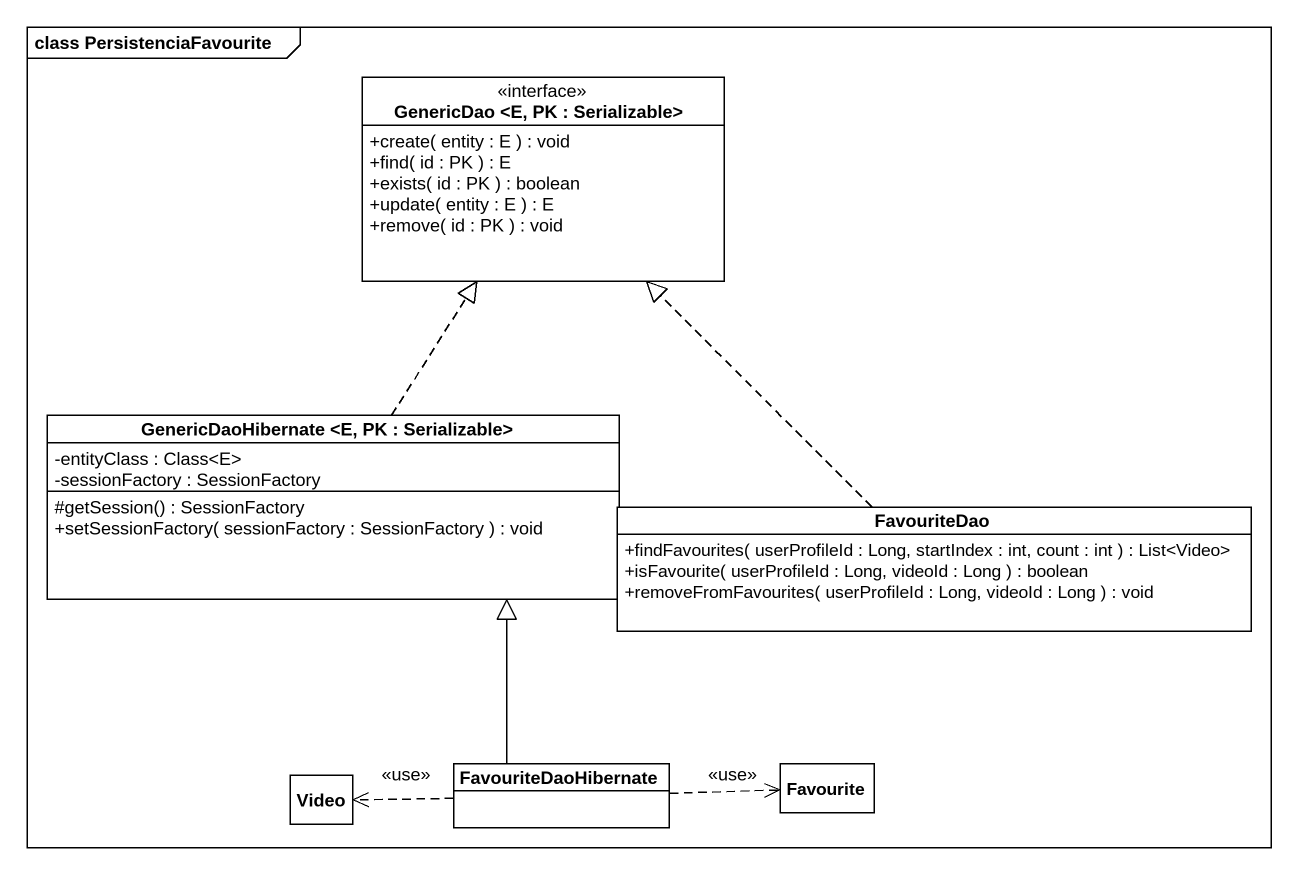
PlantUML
@startuml
mainframe class PersistenciaFavourite
hide circle
hide empty members
skinparam classAttributeIconSize 0
interface "GenericDao <E, PK : Serializable>" as GenericDao_E_PK_Serializable {
  +create( entity : E ) : void
  +find( id : PK ) : E
  +exists( id : PK ) : boolean
  +update( entity : E ) : E
  +remove( id : PK ) : void
}
class "GenericDaoHibernate <E, PK : Serializable>" as GenericDaoHibernate_E_PK {
  -entityClass : Class<E>
  -sessionFactory : SessionFactory
  #getSession() : SessionFactory
  +setSessionFactory( sessionFactory : SessionFactory ) : void
}
class FavouriteDao {
  +findFavourites( userProfileId : Long, startIndex : int, count : int ) : List<Video>
  +isFavourite( userProfileId : Long, videoId : Long ) : boolean
  +removeFromFavourites( userProfileId : Long, videoId : Long ) : void
}
class Video
class FavouriteDaoHibernate
class Favourite
GenericDaoHibernate_E_PK .up.|> GenericDao_E_PK_Serializable
FavouriteDao .up.|> GenericDao_E_PK_Serializable
FavouriteDaoHibernate -up-|> GenericDaoHibernate_E_PK
FavouriteDaoHibernate .left.> Video : <<use>>
FavouriteDaoHibernate .right.> Favourite : <<use>>
@enduml
